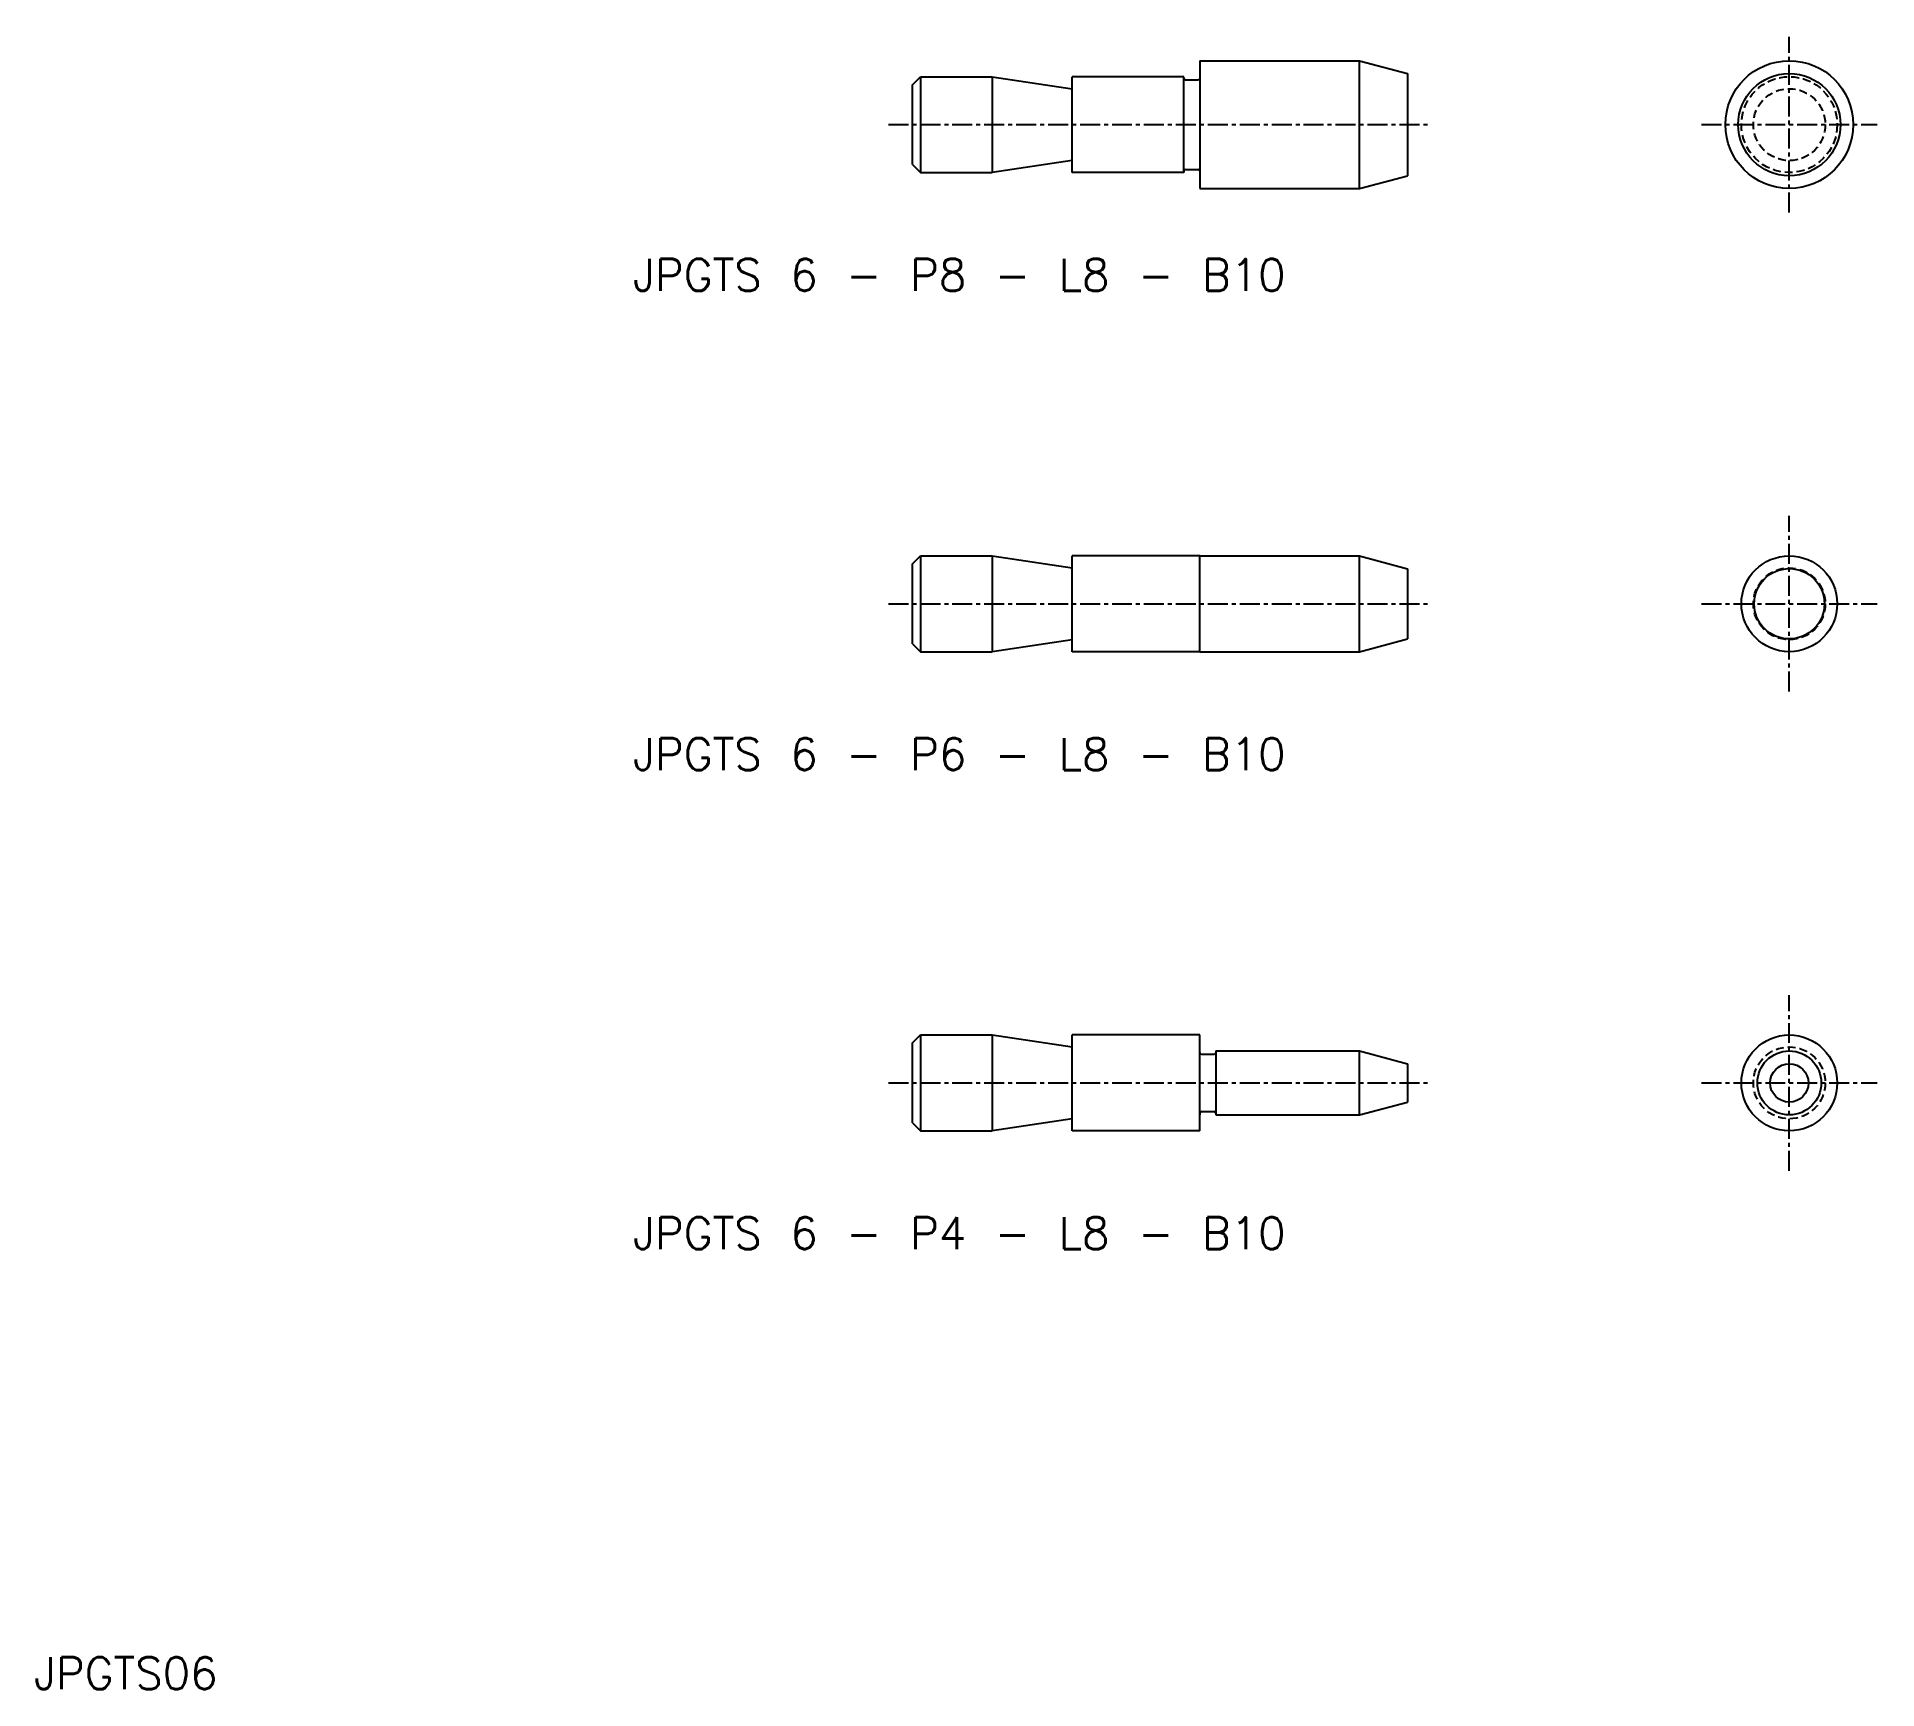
# Model space of a CAD drawing. Extents: x 5 to 120, y 5 to 108.
import ezdxf

# ---------------------------------------------------------------- set-up
doc = ezdxf.new("R2010")
doc.units = 0
doc.linetypes.add('CENTER', pattern=[2, 1.25, -0.25, 0.25, -0.25])
doc.linetypes.add('DASHED', pattern=[0.75, 0.5, -0.25])
doc.layers.get('0').update_dxf_attribs({"linetype": 'CONTINUOUS'})
doc.layers.add('CENTER', color=1, linetype='CENTER')
doc.styles.get("Standard").update_dxf_attribs({"font": 'txt.shx', "width": 0.8, "bigfont": 'bigfont.shx'})

msp = doc.modelspace()

# ---------------------------------------------------------------- linework, layer by layer
at = {"color": 7, "linetype": 'CONTINUOUS'}
for p, q in [((78, 106.96), (88, 106.96)), ((78, 106.96), (78, 98.96)), ((88, 106.96), (91, 106.15)), ((88, 98.96), (88, 106.96)), ((91, 106.15), (91, 99.76)), ((60, 105.46), (60.5, 105.96)), ((60, 100.46), (60, 105.46)), ((60.5, 105.96), (65, 105.96)), ((60.5, 105.96), (60.5, 99.96)), ((65, 105.96), (65, 99.96)), ((65, 105.96), (70, 105.21)), ((70, 99.96), (70, 105.96)), ((77, 105.96), (70, 105.96)), ((77, 99.96), (77, 105.96)), ((77, 105.86), (77, 105.96)), ((77.1, 105.76), (77.9, 105.76)), ((60, 100.46), (60.5, 99.96)), ((70, 100.71), (65, 99.96)), ((60.5, 99.96), (65, 99.96)), ((77, 99.96), (70, 99.96)), ((77, 100.06), (77, 99.96)), ((77.1, 100.16), (77.9, 100.16)), ((88, 98.96), (91, 99.76)), ((78, 98.96), (88, 98.96)), ((60, 75.46), (60.5, 75.96)), ((60, 70.46), (60, 75.46)), ((60.5, 75.96), (60.5, 69.96)), ((60.5, 75.96), (65, 75.96)), ((65, 75.96), (65, 69.96)), ((65, 75.96), (70, 75.21)), ((70, 69.96), (70, 75.96)), ((78, 75.96), (70, 75.96)), ((78, 75.96), (88, 75.96)), ((78, 69.96), (78, 75.96)), ((88, 69.96), (88, 75.96)), ((88, 75.96), (91, 75.15)), ((91, 75.15), (91, 70.76)), ((60, 70.46), (60.5, 69.96)), ((70, 70.71), (65, 69.96)), ((88, 69.96), (91, 70.76)), ((60.5, 69.96), (65, 69.96)), ((78, 69.96), (70, 69.96)), ((78, 69.96), (88, 69.96)), ((60, 45.46), (60.5, 45.96)), ((60, 40.46), (60, 45.46)), ((60.5, 45.96), (60.5, 39.96)), ((60.5, 45.96), (65, 45.96)), ((65, 45.96), (65, 39.96)), ((65, 45.96), (70, 45.21)), ((70, 39.96), (70, 45.96)), ((78, 45.96), (70, 45.96)), ((78, 39.96), (78, 45.96)), ((78, 44.86), (78, 44.96)), ((79, 44.96), (79, 40.96)), ((79, 44.96), (88, 44.96)), ((88, 40.96), (88, 44.96)), ((88, 44.96), (91, 44.15)), ((78.1, 44.76), (78.9, 44.76)), ((91, 44.15), (91, 41.76)), ((88, 40.96), (91, 41.76)), ((60, 40.46), (60.5, 39.96)), ((70, 40.71), (65, 39.96)), ((78, 41.06), (78, 40.96)), ((78.1, 41.16), (78.9, 41.16)), ((79, 40.96), (88, 40.96)), ((60.5, 39.96), (65, 39.96)), ((78, 39.96), (70, 39.96))]:
    msp.add_line(p, q, dxfattribs=at)
for centre, radius in [((114.91, 102.96), 4), ((114.91, 102.96), 3.2), ((114.91, 72.96), 3), ((114.91, 72.96), 2.2), ((114.91, 42.96), 3), ((114.91, 42.96), 2), ((114.91, 42.96), 1.2)]:
    msp.add_circle(centre, radius, dxfattribs=at)
at = {"color": 3, "linetype": 'DASHED'}
for centre, radius in [((114.91, 102.96), 3), ((114.91, 102.96), 2.25), ((114.91, 72.96), 2.25), ((114.91, 42.96), 2.25)]:
    msp.add_circle(centre, radius, dxfattribs=at)
at = {"color": 7, "linetype": 'CONTINUOUS'}
for centre, start, end in [((77.1, 105.86), 180, 270), ((77.9, 105.86), 270, 0), ((77.1, 100.06), 90, 180), ((77.9, 100.06), 0, 90), ((78.1, 44.86), 180, 270), ((78.9, 44.86), 270, 0), ((78.1, 41.06), 90, 180), ((78.9, 41.06), 0, 90)]:
    msp.add_arc(centre, 0.1, start, end, dxfattribs=at)
at = {"layer": 'CENTER', "color": 1, "linetype": 'CENTER'}
for p, q in [((114.91, 97.46), (114.91, 108.46)), ((58.5, 102.96), (92.5, 102.96)), ((109.41, 102.96), (120.41, 102.96)), ((114.91, 67.46), (114.91, 78.46)), ((58.5, 72.96), (92.5, 72.96)), ((109.41, 72.96), (120.41, 72.96)), ((114.91, 37.46), (114.91, 48.46)), ((58.5, 42.96), (92.5, 42.96)), ((109.41, 42.96), (120.41, 42.96))]:
    msp.add_line(p, q, dxfattribs=at)

# ---------------------------------------------------------------- texts
at = {"color": 7, "linetype": 'CONTINUOUS'}
for s, p in [('JPGTS 6 - P8 - L8 - B10', (42.51, 92.55)), ('JPGTS 6 - P6 - L8 - B10', (42.51, 62.55)), ('JPGTS 6 - P4 - L8 - B10', (42.51, 32.55)), ('JPGTS06', (5, 5))]:
    msp.add_text(s, height=2, dxfattribs=at).set_placement(p)

doc.saveas('drawing.dxf')
